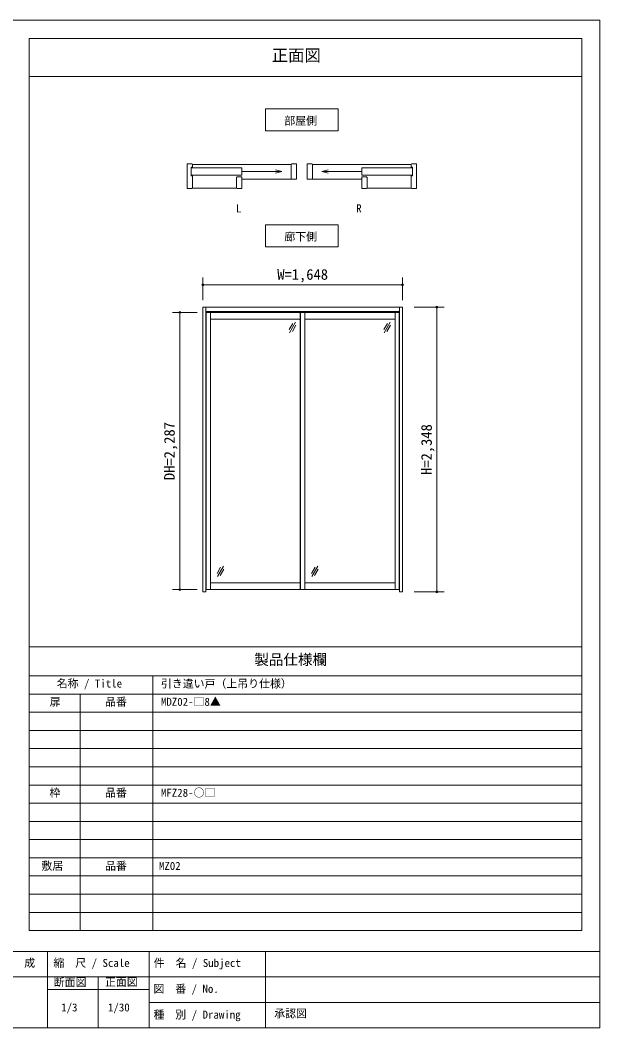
# Model space of a CAD drawing. Units: millimetres on the paper, enlarged 5 times, with parts at other scales. Extents: x -992 to 1008, y -685 to 700.
# Drawn here: x 210 to 1008, y -685 to 700 of the extents above; entities that cross this region are included whole.
import ezdxf
from ezdxf.enums import TextEntityAlignment as Align

# ---------------------------------------------------------------- set-up
doc = ezdxf.new("R2010")
doc.units = ezdxf.units.MM
doc.header["$LTSCALE"] = 5
doc.header["$PDMODE"] = 32
doc.header["$PDSIZE"] = 2.5
for name, color, linetype, lineweight in [('1-0_H-SYM', 7, 'Continuous', 20), ('1-1_0', 7, 'Continuous', 20), ('3-0', 7, 'Continuous', 20)]:
    doc.layers.add(name, color=color, linetype=linetype, lineweight=lineweight)
doc.styles.add('ＭＳ ゴシック', font='')
doc.styles.get('ＭＳ ゴシック').set_extended_font_data('MS Gothic')

msp = doc.modelspace()

# ---------------------------------------------------------------- linework, layer by layer
at = {"layer": '1-0_H-SYM'}
for p, q in [((222.5, -161.25), (222.5, 675)), ((222.5, -201.25), (982.5, -201.25))]:
    msp.add_line(p, q, dxfattribs=at)
at = {"layer": '1-1_0'}
for p, q in [((982.5, 675), (222.5, 675)), ((982.5, -551.25), (982.5, 675)), ((222.5, 622.5), (982.5, 622.5)), ((982.5, -161.25), (982.5, 622.5)), ((222.5, -551.25), (222.5, -161.25)), ((222.5, -161.25), (982.5, -161.25)), ((222.5, -161.25), (982.5, -161.25)), ((392.5, -551.25), (392.5, -201.25)), ((222.5, -226.25), (982.5, -226.25)), ((292.5, -551.25), (292.5, -226.25)), ((222.5, -251.25), (982.5, -251.25)), ((222.5, -276.25), (982.5, -276.25)), ((222.5, -301.25), (982.5, -301.25)), ((222.5, -326.25), (982.5, -326.25)), ((222.5, -351.25), (982.5, -351.25)), ((222.5, -376.25), (982.5, -376.25)), ((222.5, -401.25), (982.5, -401.25)), ((222.5, -426.25), (982.5, -426.25)), ((222.5, -451.25), (982.5, -451.25)), ((222.5, -476.25), (982.5, -476.25)), ((222.5, -501.25), (982.5, -501.25)), ((222.5, -526.25), (982.5, -526.25)), ((222.5, -551.25), (982.5, -551.25)), ((1007.5, -580), (-992.5, -580)), ((247.5, -580), (247.5, -685)), ((387.5, -580), (387.5, -685)), ((547.5, -580), (547.5, -685)), ((1007.5, -615), (-587.5, -615)), ((317.5, -615), (317.5, -685)), ((387.5, -632.5), (247.5, -632.5)), ((1007.5, -650), (387.5, -650))]:
    msp.add_line(p, q, dxfattribs=at)
msp.add_lwpolyline([(-992.5, -685), (1007.5, -685), (1007.5, 700), (-992.5, 700)], close=True, dxfattribs=at)
msp.add_lwpolyline([(222.5, -161.25), (222.5, 622.5), (982.5, 622.5)], dxfattribs=at)
at = {"layer": '3-0'}
for p, q in [((446.179, 502.594), (439.729, 502.594)), ((439.729, 468.394), (439.729, 502.594)), ((446.929, 501.694), (582.829, 501.694)), ((582.829, 501.844), (582.829, 481.294)), ((590.029, 481.294), (590.029, 502.594)), ((605.029, 481.294), (605.029, 502.594)), ((612.229, 501.844), (612.229, 481.294)), ((748.129, 501.694), (612.229, 501.694)), ((748.879, 502.594), (755.329, 502.594)), ((755.329, 468.394), (755.329, 502.594)), ((445.429, 497.794), (445.429, 486.019)), ((446.929, 497.794), (445.429, 497.794)), ((445.429, 496.894), (514.935, 496.894)), ((514.935, 486.994), (445.429, 486.994)), ((445.429, 486.019), (446.929, 486.019)), ((514.935, 496.894), (514.935, 486.994)), ((514.935, 491.944), (570.104, 491.944)), ((570.104, 491.944), (561.41, 494.273)), ((570.104, 491.944), (561.41, 489.614)), ((624.955, 491.944), (633.648, 494.273)), ((624.955, 491.944), (633.648, 489.614)), ((680.124, 491.944), (624.955, 491.944)), ((749.629, 496.894), (680.124, 496.894)), ((680.124, 496.894), (680.124, 486.994)), ((680.124, 486.994), (749.629, 486.994)), ((748.129, 497.794), (749.629, 497.794)), ((749.629, 486.019), (748.129, 486.019)), ((749.629, 497.794), (749.629, 486.019)), ((514.935, 468.394), (514.935, 484.594)), ((514.935, 481.294), (590.029, 481.294)), ((680.124, 481.294), (605.029, 481.294)), ((680.124, 468.394), (680.124, 484.594)), ((446.179, 468.394), (439.729, 468.394)), ((446.929, 469.294), (507.735, 469.294)), ((748.129, 469.294), (687.324, 469.294)), ((748.879, 468.394), (755.329, 468.394)), ((461.398, 305.586), (465.398, 305.586)), ((461.398, 305.586), (736.065, 305.586)), ((461.398, 305.586), (461.398, -85.748)), ((465.398, 305.586), (465.398, -85.748)), ((732.065, 305.586), (732.065, -85.748)), ((736.065, 305.586), (736.065, -85.748)), ((465.398, 299.586), (732.065, 299.586)), ((465.898, 298.419), (731.565, 298.419)), ((465.898, 298.419), (465.898, -82.748)), ((471.732, 298.419), (471.732, -82.748)), ((595.232, 298.419), (595.232, -82.748)), ((595.732, 298.419), (595.732, -82.748)), ((601.565, 298.419), (601.565, -82.748)), ((725.732, 298.419), (725.732, -82.748)), ((731.565, 298.419), (731.565, -82.748)), ((471.732, 289.252), (595.232, 289.252)), ((585.15, 283.26), (580.15, 274.6)), ((588.982, 284.897), (580.648, 270.463)), ((589.48, 280.76), (584.48, 272.1)), ((601.565, 289.252), (725.732, 289.252)), ((715.15, 283.26), (710.15, 274.6)), ((718.982, 284.897), (710.648, 270.463)), ((719.48, 280.76), (714.48, 272.1)), ((485.849, -51.994), (480.849, -60.655)), ((489.681, -50.358), (481.347, -64.791)), ((490.179, -54.494), (485.179, -63.155)), ((615.682, -51.994), (610.682, -60.655)), ((619.514, -50.358), (611.181, -64.791)), ((620.012, -54.494), (615.012, -63.155)), ((465.898, -82.748), (731.565, -82.748)), ((471.732, -73.581), (595.232, -73.581)), ((601.565, -73.581), (725.732, -73.581)), ((461.398, -85.748), (465.398, -85.748)), ((732.065, -85.748), (736.065, -85.748))]:
    msp.add_line(p, q, dxfattribs=at)
at = {"layer": '3-0', "color": 4, "lineweight": 9}
for p, q in [((461.398, 346.294), (461.398, 314.969)), ((736.065, 346.294), (736.065, 314.969)), ((461.398, 336.294), (736.065, 336.294)), ((793.192, 305.586), (752.119, 305.586)), ((783.192, 305.586), (783.192, -85.748)), ((419.529, 298.419), (453.585, 298.419)), ((429.529, 298.419), (429.529, -82.748)), ((419.529, -82.748), (453.585, -82.748)), ((793.192, -85.748), (752.119, -85.748))]:
    msp.add_line(p, q, dxfattribs=at)
at = {"layer": '3-0'}
for points in [[(547.529, 577.966), (647.529, 577.966), (647.529, 547.966), (547.529, 547.966)], [(547.529, 388.623), (647.529, 388.623), (647.529, 418.623), (547.529, 418.623)]]:
    msp.add_lwpolyline(points, close=True, dxfattribs=at)
for points in [[(446.179, 502.594), (446.929, 501.844), (446.929, 497.794)], [(582.829, 501.844), (583.579, 502.594), (590.029, 502.594)], [(612.229, 501.844), (611.479, 502.594), (605.029, 502.594)], [(748.879, 502.594), (748.129, 501.844), (748.129, 497.794)], [(446.179, 468.394), (446.929, 469.144), (446.929, 486.019)], [(748.879, 468.394), (748.129, 469.144), (748.129, 486.019)], [(507.735, 469.144), (507.735, 483.844), (508.485, 484.594), (514.935, 484.594)], [(687.324, 469.144), (687.324, 483.844), (686.574, 484.594), (680.124, 484.594)], [(507.735, 469.144), (508.485, 468.394), (514.935, 468.394)], [(687.324, 469.144), (686.574, 468.394), (680.124, 468.394)]]:
    msp.add_lwpolyline(points, dxfattribs=at)
at = {"layer": '3-0', "color": 4}
for p in [(461.398, 336.294), (736.065, 336.294), (783.192, 305.586), (429.529, 298.419), (429.529, -82.748), (783.192, -85.748)]:
    msp.add_point(p, dxfattribs=at)

# ---------------------------------------------------------------- texts
at = {"layer": '1-1_0', "style": 'ＭＳ ゴシック'}
for s, height, p in [('正面図', 16.5, (556.119, 638.489)), ('製品仕様欄', 14.66, (532.198, -190.536)), ('名称 / Title', 11, (260.32, -220.528)), ('引き違い戸（上吊り仕様）', 11, (403.667, -220.682)), ('扉', 11, (250.667, -245.682)), ('品番', 11, (326.833, -245.682)), ('MDZ02-□8▲', 11, (403.667, -245.682)), ('枠', 11, (250.333, -370.682)), ('品番', 11, (326.833, -370.682)), ('MFZ28-○□', 11, (403.667, -370.682)), ('敷居', 11, (239.325, -471.18)), ('品番', 11, (326.875, -471.25)), ('MZ02', 11, (400.928, -471.25)), ('作\u3000成', 11, (185.583, -604.606)), ('縮\u3000尺 / Scale', 11, (255.842, -604.606)), ('件\u3000名 / Subject', 11, (393.805, -604.618)), ('断面図', 11, (256.272, -631.073)), ('正面図', 11, (326.67, -630.718)), ('図\u3000番 / No.', 11, (393.387, -640.175)), ('1/3', 11, (266.458, -665.724)), ('1/30', 11, (330.833, -665.724)), ('種\u3000別 / Drawing', 11, (393.472, -675.643)), ('承認図', 11, (559.516, -674.048))]:
    msp.add_text(s, height=height, dxfattribs=at).set_placement(p, align=Align.BOTTOM_LEFT)
at = {"layer": '3-0', "style": 'ＭＳ ゴシック'}
for s, height, p in [('部屋側', 11, (573.399, 552.966)), ('L', 11, (506.959, 432.523)), ('R', 11, (672.259, 432.523)), ('廊下側', 11, (573.399, 393.623)), ('W=1,648', 14.66, (563.732, 338.794))]:
    msp.add_text(s, height=height, dxfattribs=at).set_placement(p, align=Align.BOTTOM_LEFT)
for s, p in [('DH=2,287', (427.029, 67.836)), ('H=2,348', (780.692, 74.919))]:
    msp.add_text(s, height=14.66, rotation=90, dxfattribs=at).set_placement(p, align=Align.BOTTOM_LEFT)

doc.saveas('drawing.dxf')
